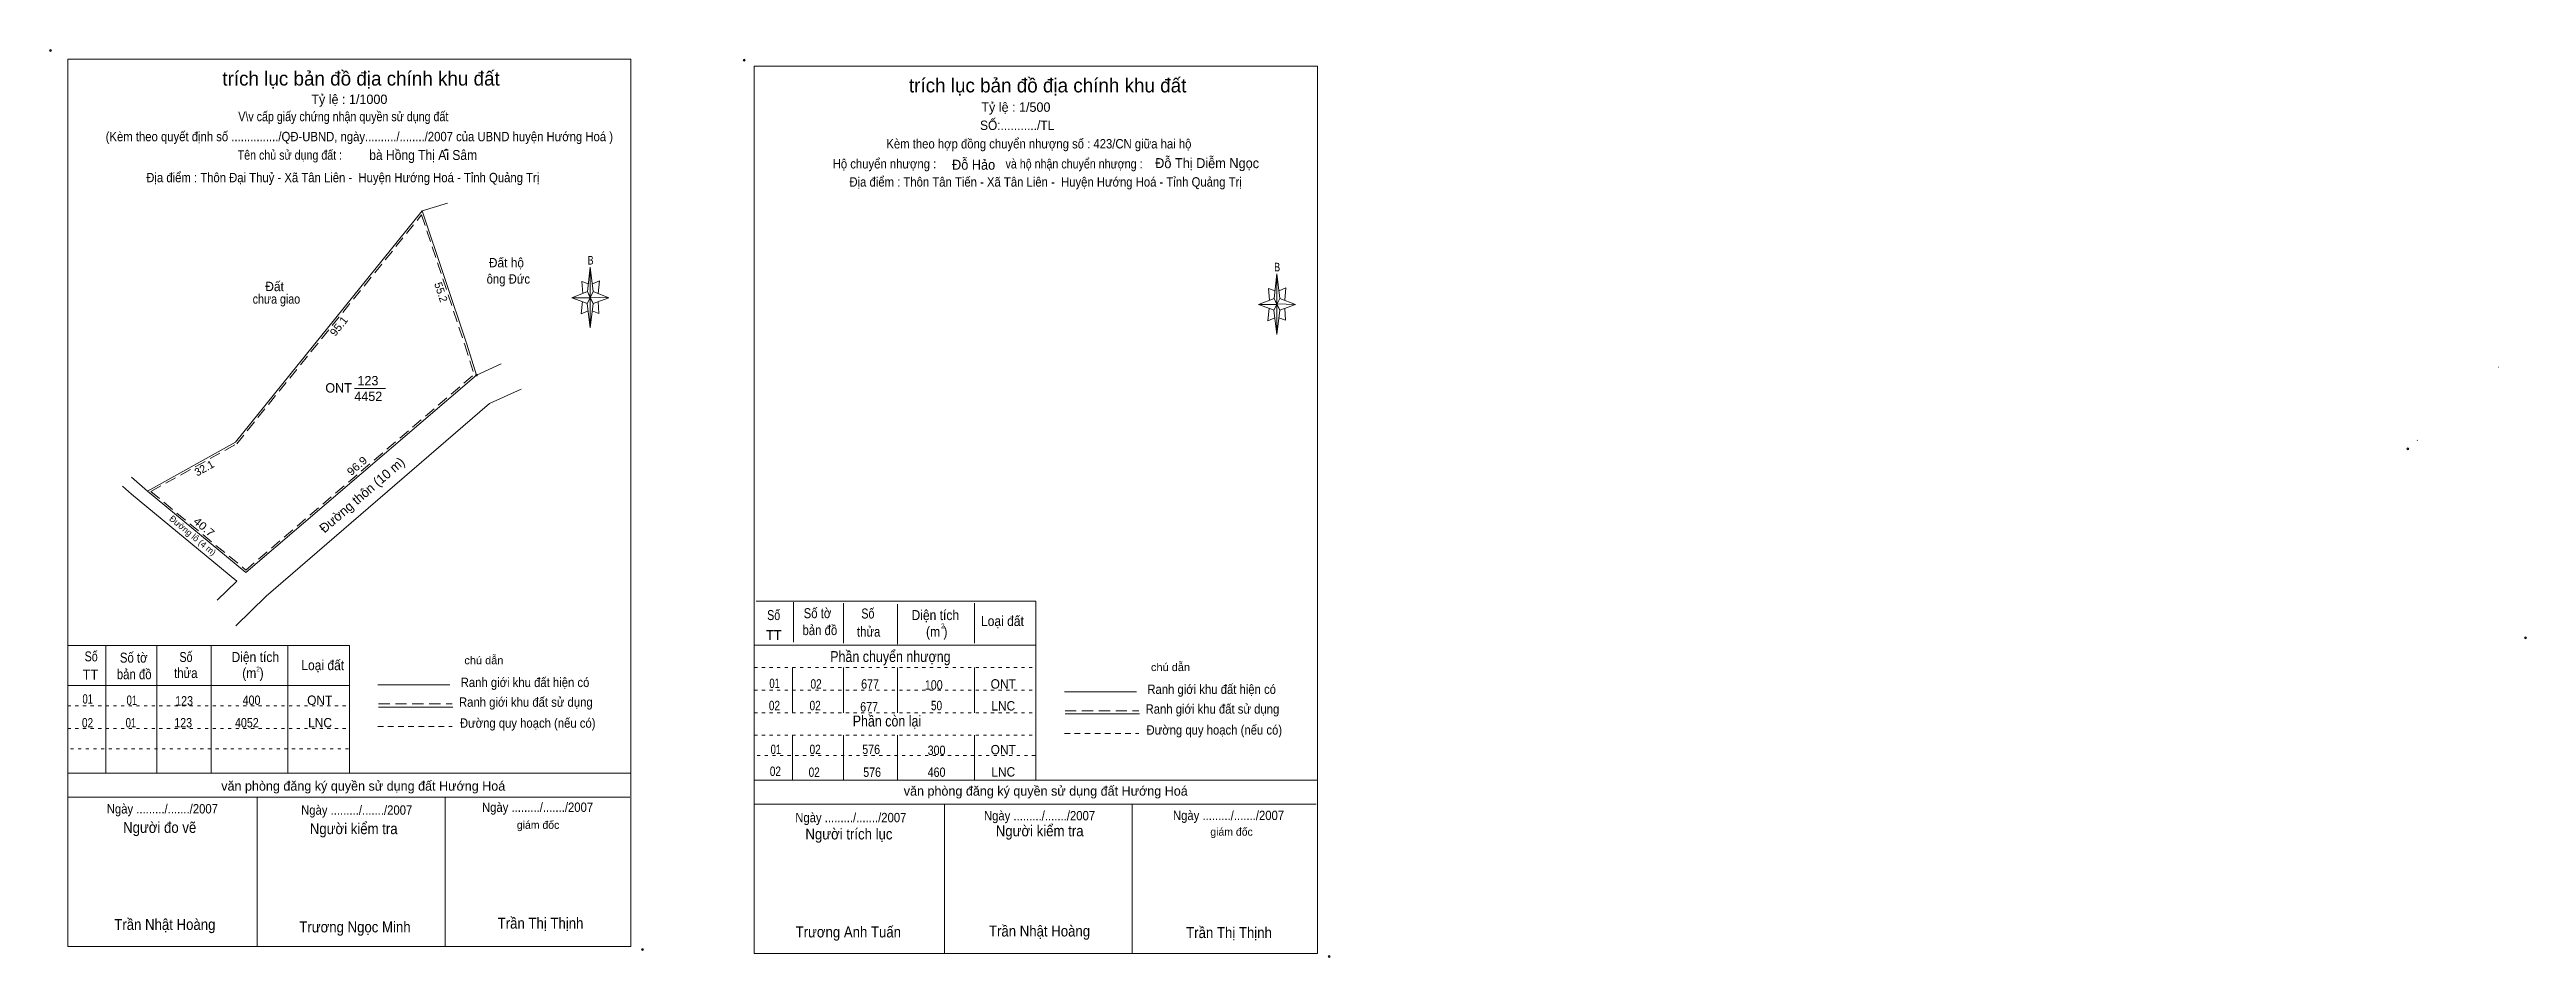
# Model space of a CAD drawing. Header units: centimetres. Extents: x 0 to 248, y -49 to 37.
# Drawn here: x 0.4 to 79.6, y 0.8 to 29.8 of the extents above; entities outside this region: 3.
import ezdxf
from ezdxf.enums import TextEntityAlignment as Align

# ---------------------------------------------------------------- set-up
doc = ezdxf.new("R2010")
doc.units = ezdxf.units.CM
doc.header["$LTSCALE"] = 0.12
doc.header["$PDMODE"] = 32
doc.header["$PDSIZE"] = 0.06
for name, pattern in [('DOTTED', [1.5, 0.3, -1.2]), ('MEDIUM_DASHED', [4.5, 3, -1.5]), ('SHORT_DASHED', [2.7, 1.5, -1.2])]:
    doc.linetypes.add(name, pattern=pattern)
for name, color, linetype, lineweight in [('1', 7, 'DOTTED', 13), ('22', 7, 'Continuous', 13), ('5', 7, 'Continuous', 13)]:
    doc.layers.add(name, color=color, linetype=linetype, lineweight=lineweight)
doc.layers.add('34', color=7, linetype='Continuous')
doc.layers.add('63', color=7, linetype='Continuous')

msp = doc.modelspace()

# ---------------------------------------------------------------- hatches: boundary and pattern name
at = {"layer": '1'}
msp.add_hatch(color=256, dxfattribs=at).paths.add_polyline_path([(13.04, 26.53), (13.09, 26.55), (13.1, 26.56), (13.1, 26.57), (13.1, 26.58), (13.1, 26.58), (13.09, 26.58), (13.08, 26.57), (13.03, 26.53)])

# ---------------------------------------------------------------- linework, layer by layer
at = {"layer": '1', "linetype": 'Continuous'}
msp.add_line((22.94, 10.73), (31.94, 10.73), dxfattribs=at)
at = {"layer": '1'}
for p, q in [((22.94, 10.01), (31.94, 10.01)), ((1, 8.79), (10, 8.79)), ((22.94, 9.29), (31.94, 9.29)), ((22.94, 9.29), (31.94, 9.29)), ((1, 8.07), (10, 8.07)), ((22.94, 8.57), (31.94, 8.57)), ((22.94, 8.57), (31.94, 8.57)), ((1.09, 7.42), (10, 7.42)), ((22.94, 7.85), (31.94, 7.85)), ((22.94, 7.85), (31.94, 7.85)), ((23.03, 7.2), (31.94, 7.2)), ((23.03, 7.2), (31.94, 7.2))]:
    msp.add_line(p, q, dxfattribs=at)
at = {"layer": '1', "linetype": 'MEDIUM_DASHED'}
msp.add_lwpolyline([(13.04, 26.53), (13.09, 26.55), (13.1, 26.56), (13.1, 26.57), (13.1, 26.58), (13.1, 26.58), (13.09, 26.58), (13.08, 26.57), (13.03, 26.53)], close=True, dxfattribs=at)
at = {"layer": '22'}
for p, q in [((239.36, 37.41), (239.35, 37.41)), ((12.33, 24.61), (13.14, 24.85)), ((14.85, 19.72), (14.06, 19.36)), ((78.68, 19.61), (78.67, 19.61)), ((10.16, 18.93), (11.16, 18.93)), ((76.08, 17.28), (76.09, 17.27)), ((3.55, 15.65), (3.04, 16.1))]:
    msp.add_line(p, q, dxfattribs=at)
for points in [[(3.55, 15.65), (6.36, 17.21), (12.33, 24.61)], [(12.33, 24.61), (13.75, 20.35), (14.06, 19.36)], [(3.55, 15.65), (6.69, 13.05), (14.06, 19.36)], [(15.49, 18.91), (14.48, 18.45), (7.34, 12.29), (6.37, 11.35)], [(5.78, 12.17), (6.4, 12.77), (3.04, 15.55), (2.75, 15.81)]]:
    msp.add_lwpolyline(points, dxfattribs=at)
at = {"layer": '22', "linetype": 'MEDIUM_DASHED'}
for points in [[(3.66, 15.64), (6.4, 17.16), (12.31, 24.48)], [(12.31, 24.48), (13.69, 20.33), (13.99, 19.38)], [(3.66, 15.64), (6.69, 13.13), (13.99, 19.38)]]:
    msp.add_lwpolyline(points, dxfattribs=at)
at = {"layer": '22'}
for p in [(224.77, 24.27), (14.06, 19.36), (75.78, 17), (79.54, 10.96), (248, -49.03)]:
    msp.add_point(p, dxfattribs=at)
at = {"layer": '5'}
for p, q in [((17.61, 22.03), (17.7, 22.81)), ((39.55, 21.81), (39.64, 22.59)), ((17.61, 21.65), (17.11, 21.83)), ((17.79, 21.65), (17.7, 20.87)), ((17.97, 21.33), (17.76, 21.41)), ((17.79, 22.03), (18.29, 21.83)), ((17.95, 21.71), (17.97, 21.33)), ((39.55, 21.43), (39.05, 21.61)), ((39.73, 21.43), (39.64, 20.65)), ((39.73, 21.81), (40.23, 21.61)), ((39.89, 21.49), (39.91, 21.11)), ((39.91, 21.11), (39.7, 21.19)), ((23, 12.13), (31.94, 12.13)), ((24.19, 12.1), (24.19, 10.82)), ((25.79, 12.07), (25.79, 10.79)), ((27.52, 12.04), (27.52, 10.76)), ((29.98, 12.07), (29.98, 10.79)), ((31.94, 12.13), (31.94, 6.42)), ((1, 10.72), (10, 10.72)), ((2.22, 10.72), (2.22, 6.64)), ((3.85, 10.72), (3.85, 6.64)), ((5.58, 10.72), (5.58, 6.64)), ((8.04, 10.72), (8.04, 6.64)), ((10, 10.72), (10, 6.64)), ((24.16, 10.01), (24.16, 8.57)), ((25.79, 10.01), (25.79, 8.57)), ((27.52, 10.01), (27.52, 8.57)), ((29.98, 10.01), (29.98, 8.57)), ((1, 9.44), (10, 9.44)), ((10.91, 9.46), (13.21, 9.46)), ((10.93, 8.75), (13.31, 8.75)), ((32.85, 9.24), (35.15, 9.24)), ((32.87, 8.53), (35.25, 8.53)), ((24.16, 7.85), (24.16, 6.42)), ((25.79, 7.85), (25.79, 6.42)), ((27.52, 7.85), (27.52, 6.42)), ((29.98, 7.85), (29.98, 6.42)), ((1, 6.64), (19, 6.64)), ((22.94, 6.42), (40.94, 6.42)), ((1, 5.87), (18.96, 5.87)), ((7.06, 5.87), (7.06, 1.1)), ((13.06, 5.87), (13.06, 1.1)), ((22.94, 5.65), (40.9, 5.65)), ((29.02, 5.65), (29.02, 0.88)), ((35.02, 5.65), (35.02, 0.88))]:
    msp.add_line(p, q, dxfattribs=at)
at = {"layer": '5', "linetype": 'MEDIUM_DASHED'}
for p, q in [((10.93, 8.85), (13.29, 8.85)), ((32.87, 8.63), (35.23, 8.63))]:
    msp.add_line(p, q, dxfattribs=at)
at = {"layer": '5', "linetype": 'SHORT_DASHED'}
for p, q in [((10.91, 8.13), (13.29, 8.13)), ((32.85, 7.91), (35.23, 7.91))]:
    msp.add_line(p, q, dxfattribs=at)
at = {"layer": '5'}
for points in [[(1, 29.45), (19, 29.45), (19, 1.1), (1, 1.1)], [(22.94, 29.23), (40.94, 29.23), (40.94, 0.88), (22.94, 0.88)], [(17.7, 22.81), (17.79, 22.03), (17.7, 21.83)], [(39.64, 22.59), (39.73, 21.81), (39.64, 21.61)], [(17.7, 21.83), (17.11, 21.83), (17.61, 22.03), (17.79, 21.65), (18.29, 21.83), (17.7, 21.85)], [(17.7, 21.83), (17.7, 20.87), (17.6, 21.65)], [(39.64, 21.61), (39.05, 21.61), (39.55, 21.81), (39.73, 21.43), (40.23, 21.61), (39.64, 21.63)], [(39.64, 21.61), (39.64, 20.65), (39.54, 21.43)]]:
    msp.add_lwpolyline(points, close=True, dxfattribs=at)
for points in [[(17.64, 22.27), (17.43, 22.35), (17.46, 21.97)], [(17.77, 22.27), (17.99, 22.37), (17.95, 21.97)], [(17.7, 21.83), (17.61, 22.03), (17.11, 21.83)], [(17.45, 21.71), (17.41, 21.31), (17.63, 21.41)], [(17.7, 21.83), (17.79, 21.65), (18.29, 21.83)], [(39.64, 21.61), (39.55, 21.81), (39.05, 21.61)], [(39.39, 21.49), (39.35, 21.09), (39.57, 21.19)], [(39.58, 22.05), (39.37, 22.13), (39.4, 21.75)], [(39.64, 21.61), (39.73, 21.43), (40.23, 21.61)], [(39.71, 22.05), (39.93, 22.15), (39.89, 21.75)]]:
    msp.add_lwpolyline(points, dxfattribs=at)
for p in [(0.45, 29.73), (22.62, 29.42), (19.37, 1), (41.31, 0.78)]:
    msp.add_point(p, dxfattribs=at)

# ---------------------------------------------------------------- texts
at = {"layer": '1'}
for s, height, width, p in [('Đất hộ', 0.3, 0.95, (15.02, 22.8)), ('Đất ', 0.3, 0.95, (7.665, 22.04)), ('ông Đức', 0.3, 0.9, (15.08, 22.28)), ('chưa giao', 0.3, 0.85, (7.67, 21.64)), ('2', 0.15, 0.8, (28.965, 11.27)), ('2', 0.15, 0.8, (7.085, 9.89)), ('01', 0.3, 0.75, (23.59, 9.36)), ('02', 0.3, 0.8, (24.915, 9.34)), ('677', 0.3, 0.85, (26.64, 9.34)), ('100', 0.3, 0.85, (28.675, 9.31)), ('ONT', 0.3, 0.95, (30.895, 9.34)), ('01', 0.3, 0.75, (1.64, 8.86)), ('01', 0.3, 0.75, (3.05, 8.82)), ('123', 0.3, 0.85, (4.72, 8.8)), ('400', 0.3, 0.85, (6.875, 8.82)), ('ONT', 0.3, 0.95, (9.055, 8.82)), ('02', 0.3, 0.8, (23.585, 8.65)), ('02', 0.3, 0.8, (24.885, 8.65)), ('677', 0.3, 0.85, (26.61, 8.61)), ('50', 0.3, 0.8, (28.765, 8.65)), ('02', 0.3, 0.8, (1.635, 8.1)), ('01', 0.3, 0.75, (3.02, 8.1)), ('123', 0.3, 0.85, (4.69, 8.1)), ('4052', 0.3, 0.85, (6.725, 8.1)), ('LNC', 0.3, 0.95, (9.065, 8.1)), ('01', 0.3, 0.75, (23.63, 7.25)), ('02', 0.3, 0.8, (24.885, 7.25)), ('576', 0.3, 0.85, (26.675, 7.25)), ('300', 0.3, 0.85, (28.765, 7.22)), ('ONT', 0.3, 0.95, (30.895, 7.24)), ('02', 0.3, 0.8, (23.615, 6.55)), ('02', 0.3, 0.8, (24.855, 6.52)), ('576', 0.3, 0.85, (26.705, 6.52)), ('460', 0.3, 0.85, (28.765, 6.52))]:
    msp.add_text(s, height=height, dxfattribs=dict(at, width=width)).set_placement(p, align=Align.CENTER)
for s, height, rotation, p in [('Đường thôn (10 m)', 0.3, 40.786, (10.502, 15.413)), ('Đường lô (4 m)', 0.2, 320.396, (4.931, 14.156))]:
    msp.add_text(s, height=height, rotation=rotation, dxfattribs=at).set_placement(p, align=Align.CENTER)
at = {"layer": '22'}
msp.add_text('ONT', height=0.3, dxfattribs=at).set_placement((10.08, 18.8), align=Align.RIGHT)
for s, p in [('123', (10.26, 19.03)), ('4452', (10.16, 18.53))]:
    msp.add_text(s, height=0.3, dxfattribs=at).set_placement(p)
at = {"layer": '34'}
for s, width, p in [(' bà Hồng Thị Ai Sâm', 0.9, (10.53, 26.23)), ('Đỗ Hảo', 0.95, (29.26, 25.92)), ('Đỗ Thị Diễm Ngọc', 0.95, (35.75, 25.97))]:
    msp.add_text(s, height=0.32, dxfattribs=dict(at, width=width)).set_placement(p)
at = {"layer": '5'}
for s, height, p in [('trích lục bản đồ địa chính khu đất', 0.45, (10.375, 28.61)), ('trích lục bản đồ địa chính khu đất', 0.45, (32.315, 28.39)), ('Tỷ lệ : 1/1000', 0.3, (10, 28.02)), ('Tỷ lệ : 1/500', 0.3, (31.3, 27.77)), ('văn phòng đăng ký quyền sử dụng đất Hướng Hoá ', 0.3, (10.5, 6.08)), ('văn phòng đăng ký quyền sử dụng đất Hướng Hoá ', 0.3, (32.31, 5.92)), (' giám đốc', 0.25, (15.985, 4.86)), (' giám đốc', 0.25, (38.145, 4.64))]:
    msp.add_text(s, height=height, dxfattribs=at).set_placement(p, align=Align.CENTER)
for s, height, width, p in [('V\\v cấp giấy chứng nhận quyền sử dụng đất ', 0.3, 0.85, (9.855, 27.47)), ('(Kèm theo quyết định số .............../QĐ-UBND, ngày........../......../2007 của UBND huyện Hướng Hoá )', 0.3, 0.9, (10.32, 26.83)), ('Kèm theo hợp đồng chuyển nhượng số : 423/CN giữa hai hộ ', 0.3, 0.9, (32.085, 26.6)), ('SỐ:.........../TL', 0.3, 0.95, (31.34, 27.19)), ('Tên chủ sử dụng đất :', 0.3, 0.85, (8.1, 26.24)), ('Hộ chuyển nhượng :', 0.3, 0.9, (27.1, 25.96)), ('và hộ nhận chuyển nhượng : ', 0.3, 0.85, (33.205, 25.96)), ('Địa điểm : Thôn Đại Thuỷ - Xã Tân Liên -  Huyện Hướng Hoá - Tỉnh Quảng Trị ', 0.3, 0.9, (9.84, 25.52)), ('Địa điểm : Thôn Tân Tiến - Xã Tân Liên -  Huyện Hướng Hoá - Tỉnh Quảng Trị ', 0.3, 0.9, (32.3, 25.38)), ('B', 0.276, 0.75, (17.71, 22.89)), ('B', 0.276, 0.75, (39.65, 22.67)), ('Số', 0.32, 0.8, (23.56, 11.53)), ('Số tờ', 0.32, 0.85, (24.96, 11.59)), ('Số', 0.32, 0.8, (26.57, 11.58)), ('TT', 0.32, 0.95, (23.565, 10.89)), ('bản đồ', 0.32, 0.85, (25.035, 11.05)), ('thửa', 0.32, 0.85, (26.595, 11)), ('Diện tích', 0.32, 0.9, (28.725, 11.53)), ('(m )', 0.32, 0.9, (28.77, 11)), ('Loại đất', 0.32, 0.9, (30.87, 11.34)), ('Số', 0.32, 0.8, (1.75, 10.21)), ('Số tờ', 0.32, 0.85, (3.11, 10.17)), ('Số', 0.32, 0.8, (4.78, 10.19)), ('Diện tích', 0.32, 0.9, (6.995, 10.19)), ('chú dẫn', 0.25, 1.05, (14.3, 10.12)), ('Phần chuyển nhượng ', 0.35, 0.85, (27.345, 10.19)), ('TT', 0.32, 0.95, (1.725, 9.63)), ('bản đồ', 0.32, 0.85, (3.125, 9.64)), ('thửa', 0.32, 0.85, (4.775, 9.68)), ('(m )', 0.32, 0.9, (6.92, 9.68)), ('Loại đất', 0.32, 0.9, (9.15, 9.93)), ('Ranh giới khu đất hiện có ', 0.3, 0.9, (15.665, 9.39)), ('Ranh giới khu đất hiện có ', 0.3, 0.9, (37.605, 9.17)), ('chú dẫn', 0.25, 1.05, (36.24, 9.9)), ('Ranh giới khu đất sử dụng', 0.3, 0.9, (15.64, 8.76)), ('LNC', 0.3, 0.95, (30.895, 8.64)), ('Ranh giới khu đất sử dụng', 0.3, 0.9, (37.58, 8.54)), ('Đường quy hoạch (nếu có)', 0.3, 0.9, (15.7, 8.09)), ('Phần còn lại ', 0.35, 0.85, (27.235, 8.13)), ('Đường quy hoạch (nếu có)', 0.3, 0.9, (37.64, 7.87)), ('LNC', 0.3, 0.95, (30.895, 6.53)), ('Ngày ........./......./2007', 0.3, 0.9, (4.025, 5.35)), ('Ngày ........./......./2007', 0.3, 0.9, (10.235, 5.31)), ('Ngày ........./......./2007', 0.3, 0.9, (16.015, 5.4)), ('Người đo vẽ', 0.35, 0.9, (3.94, 4.73)), ('Người kiểm tra', 0.35, 0.9, (10.14, 4.69)), ('Ngày ........./......./2007', 0.3, 0.9, (26.025, 5.07)), ('Người trích lục', 0.35, 0.9, (25.965, 4.52)), ('Ngày ........./......./2007', 0.3, 0.9, (32.055, 5.13)), ('Người kiểm tra', 0.35, 0.9, (32.06, 4.62)), ('Ngày ........./......./2007', 0.3, 0.9, (38.095, 5.14)), ('Trần Nhật Hoàng', 0.35, 0.9, (4.105, 1.63)), ('Trương Ngọc Minh', 0.35, 0.9, (10.18, 1.55)), ('Trần Thị Thịnh', 0.35, 0.9, (16.11, 1.67)), ('Trương Anh Tuấn', 0.35, 0.9, (25.945, 1.39)), ('Trần Nhật Hoàng', 0.35, 0.9, (32.055, 1.42)), ('Trần Thị Thịnh', 0.35, 0.9, (38.11, 1.37))]:
    msp.add_text(s, height=height, dxfattribs=dict(at, width=width)).set_placement(p, align=Align.CENTER)
at = {"layer": '63'}
for s, rotation, p in [('55.2', 288.133, (12.809, 21.969)), ('32.1', 29.375, (5.424, 16.275))]:
    msp.add_text(s, height=0.25, rotation=rotation, dxfattribs=at).set_placement(p, align=Align.CENTER)
for s, height, rotation, width, p in [('95.1', 0.2499, 51.663, 1.05, (9.763, 20.843)), ('96.9', 0.25, 41.172, 1.1, (10.328, 16.362)), ('40.7', 0.25, 319.503, 1.15, (5.274, 14.409))]:
    msp.add_text(s, height=height, rotation=rotation, dxfattribs=dict(at, width=width)).set_placement(p, align=Align.CENTER)

doc.saveas('drawing.dxf')
